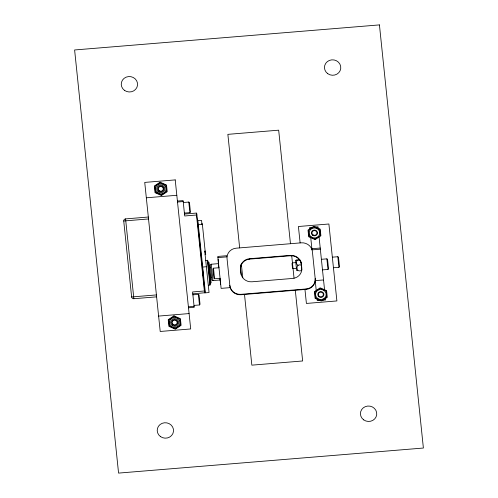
<?xml version="1.0" encoding="UTF-8"?>
<svg xmlns="http://www.w3.org/2000/svg" width="498" height="498" viewBox="0 0 498 498"><rect width="100%" height="100%" fill="white"/><g stroke="black" fill="none" stroke-linecap="round" stroke-linejoin="round"><path stroke-width="0.75" d="M218.199 262.209L218.361 261.855M301.296 265.129C295.109 262.944 295.868 273.452 301.732 270.395M184.397 213.094L189.887 212.64L190.435 212.017L189.458 202.593L188.786 202.064L183.301 202.518M193.99 305.411L199.474 304.963L200.028 304.334L199.044 294.909L198.378 294.38L192.888 294.835M322.492 269.891L327.983 269.437L328.531 268.814L327.553 259.39L326.881 258.86L321.397 259.309M333.442 267.756L338.926 267.308L339.48 266.679L338.497 257.254L337.831 256.725L332.34 257.18M218.971 267.737L213.486 268.185L212.939 268.814L213.916 278.239L214.588 278.768L220.072 278.314M218.105 259.352L218.771 267.75M296.03 260.161L295.588 260.466L296.634 270.52L297.698 270.713M155.003 186.165L160.138 182.741L166.039 185.337L166.674 191.444L161.545 194.867M312.283 227.275L308.013 230.12L308.704 236.78L315.147 239.613L320.899 235.778L320.208 229.117L315.421 227.013A2.415 2.278 5.7 0 0 312.283 227.275L309.688 227.486L309.831 228.906M180.562 325.113L175.29 328.63L169.382 326.034M315.091 239.052L320.363 235.542L319.722 229.435M323.021 300.17L327.292 297.325L326.601 290.664L320.158 287.832L314.406 291.666L315.097 298.327L319.884 300.431A2.415 2.278 5.7 0 0 323.021 300.17L325.617 299.958L325.468 298.539M321.297 300.611L326.676 297.25L326.227 291.125M208.301 285.323L210.293 284.8L207.772 260.535L205.699 260.323M192.788 293.87L204.877 292.731L203.508 278.662M210.131 283.231L211.108 282.796L208.992 262.378L207.934 262.079M209.926 285.192L207.33 260.186M204.578 292.905L196.287 213.088L184.497 214.053M296.098 260.168L299.572 259.844M146.331 197.799L176.809 195.291M177.413 201.061L183.102 200.594L184.696 215.976L196.891 214.974M177.512 202.02L183.202 201.553M156.621 296.845L133.856 298.719A2.042 1.93 5.7 0 1 131.628 296.964L123.734 220.994A2.042 1.93 5.7 0 1 125.564 218.902L148.329 217.028M123.734 220.994L148.529 218.952M197.457 220.39L197.868 220.714L201.553 220.409L202.001 224.698L202.406 224.66M201.902 223.733L202.306 223.702L205.244 251.976L204.84 252.007M201.958 224.256L198.266 224.561L197.849 224.206M315.421 227.013L318.017 226.802L318.166 228.221M205.145 251.011L204.74 251.048L209.048 292.538L205.388 292.836M205.182 251.397L205.724 254.627L205.114 254.677M320.22 248.035L312.097 248.701L312.215 249.847L320.345 249.181M217.919 257.603L226.864 256.868L226.746 255.723L217.8 256.451L221.118 288.373L230.057 287.639M249.598 258.711L290.241 255.368A10.215 9.649 5.7 0 1 301.402 264.145L301.8 267.992A10.215 9.649 5.7 0 1 292.637 278.444L251.994 281.787A10.215 9.649 5.7 0 1 240.839 273.004L240.434 269.163A10.215 9.649 5.7 0 1 249.598 258.711L249.641 259.116A10.215 9.649 5.7 0 0 240.484 267.638M249.641 259.116L290.284 255.773A10.215 9.649 5.7 0 1 301.041 262.658M220.041 279.994L212.932 280.579A1.021 0.965 5.7 0 1 211.812 279.702L210.318 265.278A1.021 0.965 5.7 0 1 211.233 264.233L218.342 263.647M202.711 267.04L206.371 266.741M299.615 259.9C296.148 258.935 295.214 264.114 298.047 265.397M209.546 267.762L210.567 267.681M295.812 262.608L292.519 262.876L292.009 263.467L292.494 268.154L293.117 268.646L296.41 268.378M210.548 277.38L211.563 277.299M315.408 280.617L323.538 279.951L319.075 236.992M131.628 296.964L156.416 294.922M204.784 290.944L192.589 291.953L194.189 307.334L188.499 307.801M229.839 285.547A10.215 9.649 5.7 0 0 241.001 294.324L306.033 288.977A10.215 9.649 5.7 0 0 315.19 278.525M229.883 285.952A10.215 9.649 5.7 0 0 241.044 294.729L306.071 289.382A10.215 9.649 5.7 0 0 315.234 278.93M188.4 306.843L194.089 306.376M319.884 300.431L317.282 300.643L317.139 299.223M158.613 316.081L189.097 313.572M296.534 260.143L296.136 260.168M196.287 213.088L196.735 213.437L202.362 267.65M197.868 220.714L205.381 292.756M208.544 262.029L210.741 283.181M319.567 229.366L313.821 226.839L308.548 230.356L309.183 236.463L314.935 238.984M161.408 194.961L155.501 192.365L154.866 186.258M326.072 291.056L320.401 288.373L315.022 291.741L315.471 297.86L321.142 300.543M220.658 284.24L219.867 278.332M205.033 292.22L205.064 292.363A0.965 0.915 5.7 0 1 205.126 292.787M202.493 267.731L202.537 268.105M202.586 268.478L202.916 272.555M202.244 267.675L203.62 278.563M337.831 256.725L338.926 267.308M326.881 258.86L327.983 269.437M323.569 280.268L324.559 289.768M315.203 278.619L312.395 251.608A10.215 9.649 5.7 0 0 301.234 242.825L236.208 248.178A10.215 9.649 5.7 0 0 227.044 258.624L229.852 285.634M310.746 237.677L311.978 249.56M315.24 280.928L316.224 290.452M306.033 288.977L306.071 289.382M300.12 242.918L298.414 226.509L328.898 224L336.891 300.935L306.407 303.444L304.957 289.475M301.01 262.346L301.794 269.922M290.465 243.715L278.675 130.177L227.866 134.354L239.663 247.892M291.716 255.754L294.05 278.233M295.302 290.272L302.647 360.975L251.845 365.152L244.499 294.449M290.241 255.368L290.284 255.773M241.393 264.544L242.769 277.797M240.453 267.333L241.237 274.902M241.001 294.324L241.044 294.729M213.486 268.185L214.588 278.768M211.233 264.233L212.932 280.579M188.786 202.064L189.887 212.64M198.378 294.38L199.474 304.963M180.544 324.951L179.927 319.006L174.02 316.411L168.754 319.928L169.37 325.873M125.564 218.902L133.856 298.719M203.389 278.656L202.923 272.705M301.408 264.226A10.215 9.649 5.7 0 0 301.153 262.826A9.599 9.07 5.7 0 0 299.609 259.719A10.832 10.228 5.7 0 1 301.029 262.558M240.447 269.244A10.209 9.636 5.7 0 1 240.41 267.824A9.599 9.07 5.7 0 1 241.287 264.519A10.832 10.228 5.7 0 0 240.472 267.538M160.076 182.187L154.33 186.022L155.021 192.682L161.464 195.515L167.216 191.68L166.519 185.019L160.076 182.187M173.964 315.857L168.212 319.691L168.909 326.352L175.346 329.184L181.098 325.35L180.407 318.689L173.964 315.857M379.432 24.9L74.613 49.968L118.568 473.1L423.387 448.032L379.432 24.9M175.215 179.903L144.731 182.411L160.213 331.469L190.697 328.96L175.215 179.903M312.626 235.249A3.063 2.895 5.7 0 0 317.494 233.319A3.063 2.895 5.7 0 0 313.242 230.275A3.063 2.895 5.7 0 0 312.626 235.249M312.968 234.819A2.49 2.353 5.7 0 0 316.927 233.245A2.49 2.353 5.7 0 0 313.466 230.773A2.49 2.353 5.7 0 0 312.968 234.819M172.831 324.827A3.063 2.895 5.7 0 0 177.699 322.891A3.063 2.895 5.7 0 0 173.441 319.847A3.063 2.895 5.7 0 0 172.831 324.827M173.167 324.391A2.49 2.353 5.7 0 0 177.132 322.822A2.49 2.353 5.7 0 0 173.671 320.351A2.49 2.353 5.7 0 0 173.167 324.391M158.943 191.151A3.063 2.895 5.7 0 0 163.811 189.221A3.063 2.895 5.7 0 0 159.559 186.177A3.063 2.895 5.7 0 0 158.943 191.151M159.285 190.722A2.49 2.353 5.7 0 0 163.244 189.153A2.49 2.353 5.7 0 0 159.783 186.682A2.49 2.353 5.7 0 0 159.285 190.722M319.019 296.796A3.063 2.895 5.7 0 0 323.893 294.86A3.063 2.895 5.7 0 0 319.635 291.822A3.063 2.895 5.7 0 0 319.019 296.796M319.361 296.366A2.49 2.353 5.7 0 0 323.32 294.791A2.49 2.353 5.7 0 0 319.859 292.32A2.49 2.353 5.7 0 0 319.361 296.366M317.662 298.507A5.335 5.042 5.7 0 0 326.146 295.133A5.335 5.042 5.7 0 0 318.732 289.842A5.335 5.042 5.7 0 0 317.662 298.507M311.269 236.961A5.335 5.042 5.7 0 0 319.753 233.587A5.335 5.042 5.7 0 0 312.339 228.296A5.335 5.042 5.7 0 0 311.269 236.961M157.586 192.863A5.335 5.042 5.7 0 0 166.071 189.489A5.335 5.042 5.7 0 0 158.657 184.198A5.335 5.042 5.7 0 0 157.586 192.863M171.474 326.532A5.335 5.042 5.7 0 0 179.952 323.165A5.335 5.042 5.7 0 0 172.545 317.867A5.335 5.042 5.7 0 0 171.474 326.532M327.752 73.685A8.173 7.719 5.7 0 0 340.738 68.525A8.173 7.719 5.7 0 0 329.39 60.42A8.173 7.719 5.7 0 0 327.752 73.685M124.531 90.399A8.173 7.719 5.7 0 0 137.523 85.239A8.173 7.719 5.7 0 0 126.175 77.134A8.173 7.719 5.7 0 0 124.531 90.399M363.714 419.882A8.173 7.719 5.7 0 0 376.7 414.722A8.173 7.719 5.7 0 0 365.351 406.617A8.173 7.719 5.7 0 0 363.714 419.882M160.499 436.597A8.173 7.719 5.7 0 0 173.485 431.436A8.173 7.719 5.7 0 0 162.136 423.331A8.173 7.719 5.7 0 0 160.499 436.597M172.221 325.592A4.084 3.86 5.7 0 0 178.714 323.009A4.084 3.86 5.7 0 0 173.036 318.957A4.084 3.86 5.7 0 0 172.221 325.592M158.333 191.923A4.084 3.86 5.7 0 0 164.826 189.34A4.084 3.86 5.7 0 0 159.155 185.287A4.084 3.86 5.7 0 0 158.333 191.923"/></g></svg>
